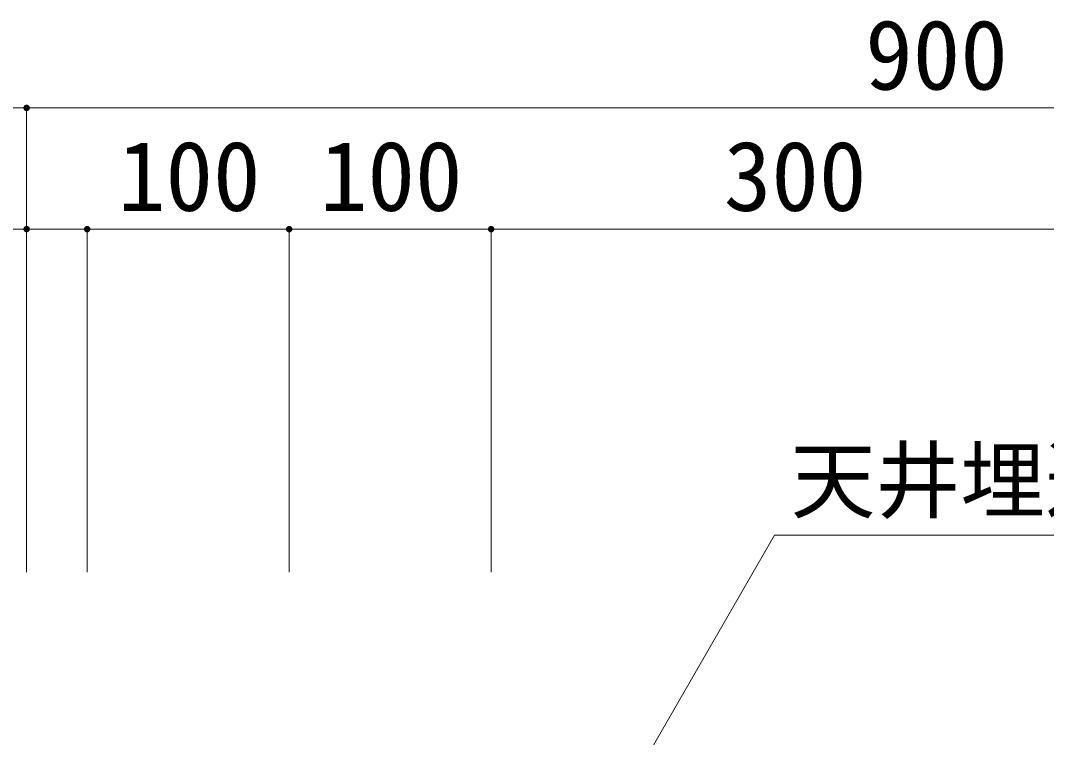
# Model space of a CAD drawing. Units: millimetres, scale not verified, with parts at other scales. Extents: x -10000 to 10000, y -6924 to 6926.
# Drawn here: x 3313 to 4583, y 121 to 1008 of the extents above; entities that cross this region are included whole.
import ezdxf
from ezdxf.enums import TextEntityAlignment as Align

# ---------------------------------------------------------------- set-up
doc = ezdxf.new("R2010")
doc.units = ezdxf.units.MM
doc.header["$LTSCALE"] = 50
for name, color, linetype, lineweight in [('0-A_1-8', 7, 'Continuous', 9), ('0-C_1-7', 7, 'Continuous', 9), ('1-B_2-8', 3, 'Continuous', 9), ('1-C_2-7', 7, 'Continuous', 9)]:
    doc.layers.add(name, color=color, linetype=linetype, lineweight=lineweight)
doc.styles.add('ＭＳ ゴシック', font='')
doc.styles.get('ＭＳ ゴシック').set_extended_font_data('MS Gothic')

msp = doc.modelspace()

# ---------------------------------------------------------------- linework, layer by layer
at = {"layer": '1-B_2-8'}
for p, q in [((4056.81, 42.61), (4246.33, 370.87)), ((4246.33, 370.87), (5020.67, 370.87))]:
    msp.add_line(p, q, dxfattribs=at)
at = {"layer": '1-C_2-7', "color": 3}
for p, q in [((3020.53, 899.59), (3320.53, 899.59)), ((3320.53, 899.59), (5570.53, 899.59)), ((3320.53, 899.59), (3320.53, 325.29)), ((3320.53, 749.59), (3197.12, 749.59)), ((3320.53, 749.59), (3395.53, 749.59)), ((3395.53, 749.59), (3645.53, 749.59)), ((3395.53, 749.59), (3395.53, 325.29)), ((3645.53, 749.59), (3895.53, 749.59)), ((3645.53, 749.59), (3645.53, 325.29)), ((3895.53, 749.59), (4645.53, 749.59)), ((3895.53, 749.59), (3895.53, 325.29))]:
    msp.add_line(p, q, dxfattribs=at)
at = {"layer": '1-C_2-7'}
for points in [[(3316.53, 899.59), (3319.05, 903.31), (3320.53, 899.59)], [(3316.53, 899.59), (3318.6, 903.09), (3319.05, 903.31)], [(3316.53, 899.59), (3318.18, 902.82), (3318.6, 903.09)], [(3316.53, 899.59), (3317.79, 902.5), (3318.18, 902.82)], [(3316.53, 899.59), (3317.44, 902.14), (3317.79, 902.5)], [(3316.53, 899.59), (3317.15, 901.73), (3317.44, 902.14)], [(3316.53, 899.59), (3316.91, 901.29), (3317.15, 901.73)], [(3320.53, 899.59), (3319.05, 903.31), (3319.53, 903.46)], [(3320.53, 899.59), (3319.53, 903.46), (3320.03, 903.56)], [(3320.53, 899.59), (3320.03, 903.56), (3320.53, 903.59)], [(3320.53, 899.59), (3320.53, 903.59), (3320.78, 903.58)], [(3320.53, 899.59), (3320.78, 903.58), (3321.28, 903.52)], [(3320.53, 899.59), (3321.28, 903.52), (3321.76, 903.39)], [(3320.53, 899.59), (3321.76, 903.39), (3322.23, 903.21)], [(3320.53, 899.59), (3322.23, 903.21), (3322.67, 902.97)], [(3320.53, 899.59), (3322.67, 902.97), (3323.08, 902.67)], [(3320.53, 899.59), (3323.08, 902.67), (3323.44, 902.33)], [(3320.53, 899.59), (3323.44, 902.33), (3323.76, 901.94)], [(3320.53, 899.59), (3323.76, 901.94), (3324.53, 899.59)], [(3324.53, 899.59), (3323.76, 901.94), (3324.03, 901.52)], [(3316.53, 899.59), (3316.72, 900.82), (3316.91, 901.29)], [(3316.53, 899.59), (3316.6, 900.34), (3316.72, 900.82)], [(3316.53, 899.59), (3316.53, 899.84), (3316.6, 900.34)], [(3320.53, 895.59), (3316.53, 899.59), (3320.53, 899.59)], [(3320.28, 895.6), (3316.53, 899.59), (3320.53, 895.59)], [(3319.78, 895.66), (3316.53, 899.59), (3320.28, 895.6)], [(3319.29, 895.78), (3316.53, 899.59), (3319.78, 895.66)], [(3318.82, 895.97), (3316.53, 899.59), (3319.29, 895.78)], [(3318.38, 896.21), (3316.53, 899.59), (3318.82, 895.97)], [(3317.98, 896.51), (3316.53, 899.59), (3318.38, 896.21)], [(3317.61, 896.85), (3316.53, 899.59), (3317.98, 896.51)], [(3317.29, 897.24), (3316.53, 899.59), (3317.61, 896.85)], [(3317.02, 897.66), (3316.53, 899.59), (3317.29, 897.24)], [(3317.02, 897.66), (3316.56, 899.09), (3316.53, 899.59)], [(3316.81, 898.12), (3316.56, 899.09), (3317.02, 897.66)], [(3316.81, 898.12), (3316.65, 898.59), (3316.56, 899.09)], [(3324.52, 899.34), (3320.53, 899.59), (3324.53, 899.59)], [(3324.46, 898.84), (3320.53, 899.59), (3324.52, 899.34)], [(3324.33, 898.35), (3320.53, 899.59), (3324.46, 898.84)], [(3324.15, 897.89), (3320.53, 899.59), (3324.33, 898.35)], [(3323.9, 897.45), (3320.53, 899.59), (3324.15, 897.89)], [(3323.61, 897.04), (3320.53, 899.59), (3323.9, 897.45)], [(3323.27, 896.67), (3320.53, 899.59), (3323.61, 897.04)], [(3322.88, 896.35), (3320.53, 899.59), (3323.27, 896.67)], [(3322.45, 896.08), (3320.53, 899.59), (3322.88, 896.35)], [(3322, 895.87), (3320.53, 899.59), (3322.45, 896.08)], [(3321.52, 895.71), (3320.53, 899.59), (3322, 895.87)], [(3321.52, 895.71), (3320.53, 895.59), (3320.53, 899.59)], [(3321.03, 895.62), (3320.53, 895.59), (3321.52, 895.71)], [(3324.5, 900.09), (3324.03, 901.52), (3324.25, 901.06)], [(3324.53, 899.59), (3324.03, 901.52), (3324.5, 900.09)], [(3324.5, 900.09), (3324.25, 901.06), (3324.4, 900.58)], [(3316.53, 749.59), (3319.53, 753.46), (3320.53, 749.59)], [(3316.53, 749.59), (3319.05, 753.31), (3319.53, 753.46)], [(3316.53, 749.59), (3318.6, 753.09), (3319.05, 753.31)], [(3316.53, 749.59), (3318.18, 752.82), (3318.6, 753.09)], [(3316.53, 749.59), (3317.79, 752.5), (3318.18, 752.82)], [(3316.53, 749.59), (3317.44, 752.14), (3317.79, 752.5)], [(3316.53, 749.59), (3317.15, 751.73), (3317.44, 752.14)], [(3316.53, 749.59), (3316.91, 751.29), (3317.15, 751.73)], [(3316.53, 749.59), (3316.72, 750.82), (3316.91, 751.29)], [(3316.53, 749.59), (3316.6, 750.34), (3316.72, 750.82)], [(3316.53, 749.59), (3316.53, 749.84), (3316.6, 750.34)], [(3320.53, 745.59), (3316.53, 749.59), (3320.53, 749.59)], [(3320.28, 745.6), (3316.53, 749.59), (3320.53, 745.59)], [(3319.78, 745.66), (3316.53, 749.59), (3320.28, 745.6)], [(3319.29, 745.78), (3316.53, 749.59), (3319.78, 745.66)], [(3318.82, 745.97), (3316.53, 749.59), (3319.29, 745.78)], [(3318.38, 746.21), (3316.53, 749.59), (3318.82, 745.97)], [(3317.98, 746.51), (3316.53, 749.59), (3318.38, 746.21)], [(3317.61, 746.85), (3316.53, 749.59), (3317.98, 746.51)], [(3317.29, 747.24), (3316.53, 749.59), (3317.61, 746.85)], [(3317.02, 747.66), (3316.53, 749.59), (3317.29, 747.24)], [(3316.81, 748.12), (3316.53, 749.59), (3317.02, 747.66)], [(3316.81, 748.12), (3316.56, 749.09), (3316.53, 749.59)], [(3320.53, 749.59), (3319.53, 753.46), (3320.03, 753.56)], [(3320.53, 749.59), (3320.03, 753.56), (3320.53, 753.59)], [(3320.53, 749.59), (3320.53, 753.59), (3320.78, 753.58)], [(3320.53, 749.59), (3320.78, 753.58), (3321.28, 753.52)], [(3320.53, 749.59), (3321.28, 753.52), (3321.76, 753.39)], [(3320.53, 749.59), (3321.76, 753.39), (3322.23, 753.21)], [(3320.53, 749.59), (3322.23, 753.21), (3322.67, 752.97)], [(3320.53, 749.59), (3322.67, 752.97), (3323.08, 752.67)], [(3320.53, 749.59), (3323.08, 752.67), (3323.44, 752.33)], [(3320.53, 749.59), (3323.44, 752.33), (3323.76, 751.94)], [(3320.53, 749.59), (3323.76, 751.94), (3324.03, 751.52)], [(3320.53, 749.59), (3324.03, 751.52), (3324.53, 749.59)], [(3324.52, 749.34), (3320.53, 749.59), (3324.53, 749.59)], [(3324.46, 748.84), (3320.53, 749.59), (3324.52, 749.34)], [(3324.33, 748.35), (3320.53, 749.59), (3324.46, 748.84)], [(3324.15, 747.89), (3320.53, 749.59), (3324.33, 748.35)], [(3323.9, 747.45), (3320.53, 749.59), (3324.15, 747.89)], [(3323.61, 747.04), (3320.53, 749.59), (3323.9, 747.45)], [(3323.27, 746.67), (3320.53, 749.59), (3323.61, 747.04)], [(3322.88, 746.35), (3320.53, 749.59), (3323.27, 746.67)], [(3322.45, 746.08), (3320.53, 749.59), (3322.88, 746.35)], [(3322, 745.87), (3320.53, 749.59), (3322.45, 746.08)], [(3321.52, 745.71), (3320.53, 749.59), (3322, 745.87)], [(3321.03, 745.62), (3320.53, 749.59), (3321.52, 745.71)], [(3321.03, 745.62), (3320.53, 745.59), (3320.53, 749.59)], [(3324.53, 749.59), (3324.03, 751.52), (3324.25, 751.06)], [(3324.5, 750.09), (3324.25, 751.06), (3324.4, 750.58)], [(3324.53, 749.59), (3324.25, 751.06), (3324.5, 750.09)], [(3391.53, 749.59), (3394.53, 753.46), (3395.53, 749.59)], [(3391.53, 749.59), (3394.05, 753.31), (3394.53, 753.46)], [(3391.53, 749.59), (3393.6, 753.09), (3394.05, 753.31)], [(3391.53, 749.59), (3393.18, 752.82), (3393.6, 753.09)], [(3391.53, 749.59), (3392.79, 752.5), (3393.18, 752.82)], [(3391.53, 749.59), (3392.44, 752.14), (3392.79, 752.5)], [(3391.53, 749.59), (3392.15, 751.73), (3392.44, 752.14)], [(3391.53, 749.59), (3391.91, 751.29), (3392.15, 751.73)], [(3391.53, 749.59), (3391.72, 750.82), (3391.91, 751.29)], [(3391.53, 749.59), (3391.6, 750.34), (3391.72, 750.82)], [(3391.53, 749.59), (3391.53, 749.84), (3391.6, 750.34)], [(3395.53, 745.59), (3391.53, 749.59), (3395.53, 749.59)], [(3395.28, 745.6), (3391.53, 749.59), (3395.53, 745.59)], [(3394.78, 745.66), (3391.53, 749.59), (3395.28, 745.6)], [(3394.29, 745.78), (3391.53, 749.59), (3394.78, 745.66)], [(3393.82, 745.97), (3391.53, 749.59), (3394.29, 745.78)], [(3393.38, 746.21), (3391.53, 749.59), (3393.82, 745.97)], [(3392.98, 746.51), (3391.53, 749.59), (3393.38, 746.21)], [(3392.61, 746.85), (3391.53, 749.59), (3392.98, 746.51)], [(3392.29, 747.24), (3391.53, 749.59), (3392.61, 746.85)], [(3392.02, 747.66), (3391.53, 749.59), (3392.29, 747.24)], [(3391.81, 748.12), (3391.53, 749.59), (3392.02, 747.66)], [(3391.81, 748.12), (3391.56, 749.09), (3391.53, 749.59)], [(3395.53, 749.59), (3394.53, 753.46), (3395.03, 753.56)], [(3395.53, 749.59), (3395.03, 753.56), (3395.53, 753.59)], [(3395.53, 749.59), (3395.53, 753.59), (3395.78, 753.58)], [(3395.53, 749.59), (3395.78, 753.58), (3396.28, 753.52)], [(3395.53, 749.59), (3396.28, 753.52), (3396.76, 753.39)], [(3395.53, 749.59), (3396.76, 753.39), (3397.23, 753.21)], [(3395.53, 749.59), (3397.23, 753.21), (3397.67, 752.97)], [(3395.53, 749.59), (3397.67, 752.97), (3398.08, 752.67)], [(3395.53, 749.59), (3398.08, 752.67), (3398.44, 752.33)], [(3395.53, 749.59), (3398.44, 752.33), (3398.76, 751.94)], [(3395.53, 749.59), (3398.76, 751.94), (3399.03, 751.52)], [(3395.53, 749.59), (3399.03, 751.52), (3399.53, 749.59)], [(3399.52, 749.34), (3395.53, 749.59), (3399.53, 749.59)], [(3399.46, 748.84), (3395.53, 749.59), (3399.52, 749.34)], [(3399.33, 748.35), (3395.53, 749.59), (3399.46, 748.84)], [(3399.15, 747.89), (3395.53, 749.59), (3399.33, 748.35)], [(3398.9, 747.45), (3395.53, 749.59), (3399.15, 747.89)], [(3398.61, 747.04), (3395.53, 749.59), (3398.9, 747.45)], [(3398.27, 746.67), (3395.53, 749.59), (3398.61, 747.04)], [(3397.88, 746.35), (3395.53, 749.59), (3398.27, 746.67)], [(3397.45, 746.08), (3395.53, 749.59), (3397.88, 746.35)], [(3397, 745.87), (3395.53, 749.59), (3397.45, 746.08)], [(3396.52, 745.71), (3395.53, 749.59), (3397, 745.87)], [(3396.03, 745.62), (3395.53, 749.59), (3396.52, 745.71)], [(3396.03, 745.62), (3395.53, 745.59), (3395.53, 749.59)], [(3399.53, 749.59), (3399.03, 751.52), (3399.25, 751.06)], [(3399.5, 750.09), (3399.25, 751.06), (3399.4, 750.58)], [(3399.53, 749.59), (3399.25, 751.06), (3399.5, 750.09)], [(3641.53, 749.59), (3644.53, 753.46), (3645.53, 749.59)], [(3641.53, 749.59), (3644.05, 753.31), (3644.53, 753.46)], [(3641.53, 749.59), (3643.6, 753.09), (3644.05, 753.31)], [(3641.53, 749.59), (3643.18, 752.82), (3643.6, 753.09)], [(3641.53, 749.59), (3642.79, 752.5), (3643.18, 752.82)], [(3641.53, 749.59), (3642.44, 752.14), (3642.79, 752.5)], [(3641.53, 749.59), (3642.15, 751.73), (3642.44, 752.14)], [(3641.53, 749.59), (3641.91, 751.29), (3642.15, 751.73)], [(3641.53, 749.59), (3641.72, 750.82), (3641.91, 751.29)], [(3641.53, 749.59), (3641.6, 750.34), (3641.72, 750.82)], [(3641.53, 749.59), (3641.53, 749.84), (3641.6, 750.34)], [(3645.53, 745.59), (3641.53, 749.59), (3645.53, 749.59)], [(3645.28, 745.6), (3641.53, 749.59), (3645.53, 745.59)], [(3644.78, 745.66), (3641.53, 749.59), (3645.28, 745.6)], [(3644.29, 745.78), (3641.53, 749.59), (3644.78, 745.66)], [(3643.82, 745.97), (3641.53, 749.59), (3644.29, 745.78)], [(3643.38, 746.21), (3641.53, 749.59), (3643.82, 745.97)], [(3642.98, 746.51), (3641.53, 749.59), (3643.38, 746.21)], [(3642.61, 746.85), (3641.53, 749.59), (3642.98, 746.51)], [(3642.29, 747.24), (3641.53, 749.59), (3642.61, 746.85)], [(3642.02, 747.66), (3641.53, 749.59), (3642.29, 747.24)], [(3641.81, 748.12), (3641.53, 749.59), (3642.02, 747.66)], [(3641.81, 748.12), (3641.56, 749.09), (3641.53, 749.59)], [(3645.53, 749.59), (3644.53, 753.46), (3645.03, 753.56)], [(3645.53, 749.59), (3645.03, 753.56), (3645.53, 753.59)], [(3645.53, 749.59), (3645.53, 753.59), (3645.78, 753.58)], [(3645.53, 749.59), (3645.78, 753.58), (3646.28, 753.52)], [(3645.53, 749.59), (3646.28, 753.52), (3646.76, 753.39)], [(3645.53, 749.59), (3646.76, 753.39), (3647.23, 753.21)], [(3645.53, 749.59), (3647.23, 753.21), (3647.67, 752.97)], [(3645.53, 749.59), (3647.67, 752.97), (3648.08, 752.67)], [(3645.53, 749.59), (3648.08, 752.67), (3648.44, 752.33)], [(3645.53, 749.59), (3648.44, 752.33), (3648.76, 751.94)], [(3645.53, 749.59), (3648.76, 751.94), (3649.03, 751.52)], [(3645.53, 749.59), (3649.03, 751.52), (3649.53, 749.59)], [(3649.52, 749.34), (3645.53, 749.59), (3649.53, 749.59)], [(3649.46, 748.84), (3645.53, 749.59), (3649.52, 749.34)], [(3649.33, 748.35), (3645.53, 749.59), (3649.46, 748.84)], [(3649.15, 747.89), (3645.53, 749.59), (3649.33, 748.35)], [(3648.9, 747.45), (3645.53, 749.59), (3649.15, 747.89)], [(3648.61, 747.04), (3645.53, 749.59), (3648.9, 747.45)], [(3648.27, 746.67), (3645.53, 749.59), (3648.61, 747.04)], [(3647.88, 746.35), (3645.53, 749.59), (3648.27, 746.67)], [(3647.45, 746.08), (3645.53, 749.59), (3647.88, 746.35)], [(3647, 745.87), (3645.53, 749.59), (3647.45, 746.08)], [(3646.52, 745.71), (3645.53, 749.59), (3647, 745.87)], [(3646.03, 745.62), (3645.53, 749.59), (3646.52, 745.71)], [(3646.03, 745.62), (3645.53, 745.59), (3645.53, 749.59)], [(3649.53, 749.59), (3649.03, 751.52), (3649.25, 751.06)], [(3649.5, 750.09), (3649.25, 751.06), (3649.4, 750.58)], [(3649.53, 749.59), (3649.25, 751.06), (3649.5, 750.09)], [(3891.53, 749.59), (3894.53, 753.46), (3895.53, 749.59)], [(3891.53, 749.59), (3894.05, 753.31), (3894.53, 753.46)], [(3891.53, 749.59), (3893.6, 753.09), (3894.05, 753.31)], [(3891.53, 749.59), (3893.18, 752.82), (3893.6, 753.09)], [(3891.53, 749.59), (3892.79, 752.5), (3893.18, 752.82)], [(3891.53, 749.59), (3892.44, 752.14), (3892.79, 752.5)], [(3891.53, 749.59), (3892.15, 751.73), (3892.44, 752.14)], [(3891.53, 749.59), (3891.91, 751.29), (3892.15, 751.73)], [(3891.53, 749.59), (3891.72, 750.82), (3891.91, 751.29)], [(3891.53, 749.59), (3891.6, 750.34), (3891.72, 750.82)], [(3891.53, 749.59), (3891.53, 749.84), (3891.6, 750.34)], [(3895.53, 745.59), (3891.53, 749.59), (3895.53, 749.59)], [(3895.28, 745.6), (3891.53, 749.59), (3895.53, 745.59)], [(3894.78, 745.66), (3891.53, 749.59), (3895.28, 745.6)], [(3894.29, 745.78), (3891.53, 749.59), (3894.78, 745.66)], [(3893.82, 745.97), (3891.53, 749.59), (3894.29, 745.78)], [(3893.38, 746.21), (3891.53, 749.59), (3893.82, 745.97)], [(3892.98, 746.51), (3891.53, 749.59), (3893.38, 746.21)], [(3892.61, 746.85), (3891.53, 749.59), (3892.98, 746.51)], [(3892.29, 747.24), (3891.53, 749.59), (3892.61, 746.85)], [(3892.02, 747.66), (3891.53, 749.59), (3892.29, 747.24)], [(3891.81, 748.12), (3891.53, 749.59), (3892.02, 747.66)], [(3891.81, 748.12), (3891.56, 749.09), (3891.53, 749.59)], [(3895.53, 749.59), (3894.53, 753.46), (3895.03, 753.56)], [(3895.53, 749.59), (3895.03, 753.56), (3895.53, 753.59)], [(3895.53, 749.59), (3895.53, 753.59), (3895.78, 753.58)], [(3895.53, 749.59), (3895.78, 753.58), (3896.28, 753.52)], [(3895.53, 749.59), (3896.28, 753.52), (3896.76, 753.39)], [(3895.53, 749.59), (3896.76, 753.39), (3897.23, 753.21)], [(3895.53, 749.59), (3897.23, 753.21), (3897.67, 752.97)], [(3895.53, 749.59), (3897.67, 752.97), (3898.08, 752.67)], [(3895.53, 749.59), (3898.08, 752.67), (3898.44, 752.33)], [(3895.53, 749.59), (3898.44, 752.33), (3898.76, 751.94)], [(3895.53, 749.59), (3898.76, 751.94), (3899.03, 751.52)], [(3895.53, 749.59), (3899.03, 751.52), (3899.53, 749.59)], [(3899.52, 749.34), (3895.53, 749.59), (3899.53, 749.59)], [(3899.46, 748.84), (3895.53, 749.59), (3899.52, 749.34)], [(3899.33, 748.35), (3895.53, 749.59), (3899.46, 748.84)], [(3899.15, 747.89), (3895.53, 749.59), (3899.33, 748.35)], [(3898.9, 747.45), (3895.53, 749.59), (3899.15, 747.89)], [(3898.61, 747.04), (3895.53, 749.59), (3898.9, 747.45)], [(3898.27, 746.67), (3895.53, 749.59), (3898.61, 747.04)], [(3897.88, 746.35), (3895.53, 749.59), (3898.27, 746.67)], [(3897.45, 746.08), (3895.53, 749.59), (3897.88, 746.35)], [(3897, 745.87), (3895.53, 749.59), (3897.45, 746.08)], [(3896.52, 745.71), (3895.53, 749.59), (3897, 745.87)], [(3896.03, 745.62), (3895.53, 749.59), (3896.52, 745.71)], [(3896.03, 745.62), (3895.53, 745.59), (3895.53, 749.59)], [(3899.53, 749.59), (3899.03, 751.52), (3899.25, 751.06)], [(3899.5, 750.09), (3899.25, 751.06), (3899.4, 750.58)], [(3899.53, 749.59), (3899.25, 751.06), (3899.5, 750.09)], [(3316.65, 748.59), (3316.56, 749.09), (3316.81, 748.12)], [(3391.65, 748.59), (3391.56, 749.09), (3391.81, 748.12)], [(3641.65, 748.59), (3641.56, 749.09), (3641.81, 748.12)], [(3891.65, 748.59), (3891.56, 749.09), (3891.81, 748.12)]]:
    msp.add_solid(points, dxfattribs=at)

# ---------------------------------------------------------------- texts
at = {"layer": '0-A_1-8', "color": 4, "style": 'ＭＳ ゴシック'}
msp.add_text('天井埋込み金具', height=76.98, dxfattribs=at).set_placement((4266.33, 377.35), align=Align.BOTTOM_LEFT)
at = {"layer": '0-C_1-7', "color": 4, "style": 'ＭＳ ゴシック'}
for s, p in [('900', (4358.53, 896.22)), ('100', (3433.53, 746.22)), ('100', (3683.53, 746.22)), ('300', (4183.53, 746.22))]:
    msp.add_text(s, height=86.51, dxfattribs=at).set_placement(p, align=Align.BOTTOM_LEFT)

doc.saveas('drawing.dxf')
